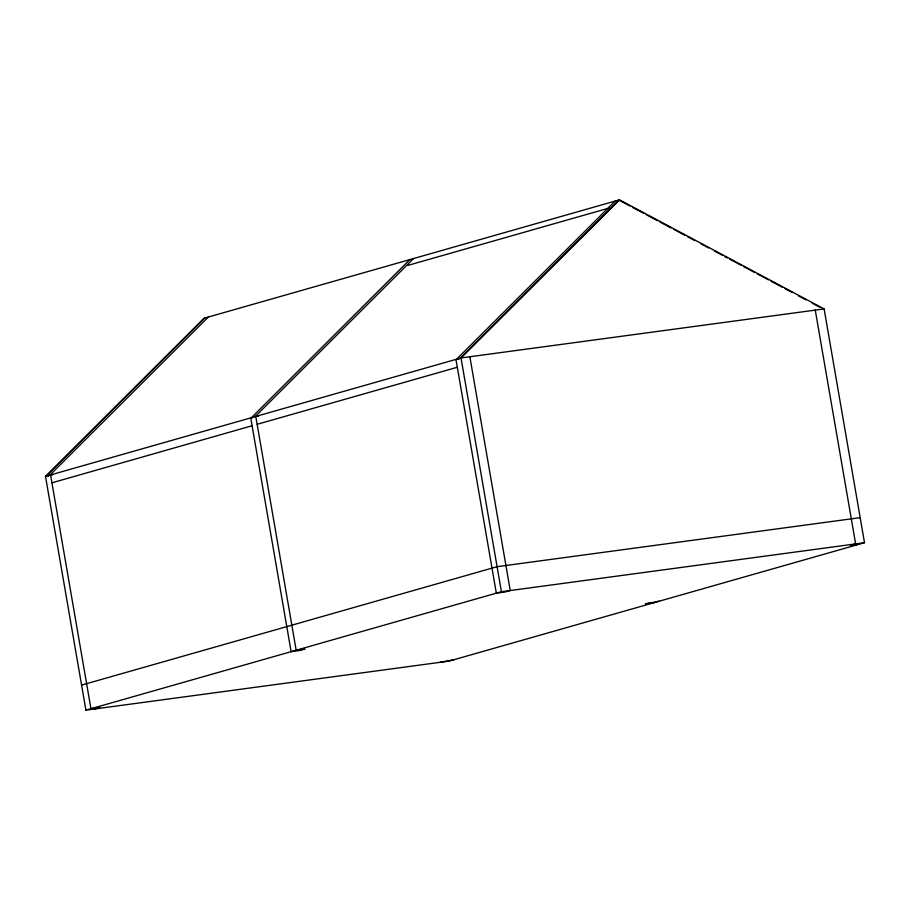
<?xml version="1.0" encoding="UTF-8"?>
<svg xmlns="http://www.w3.org/2000/svg" width="910" height="910" viewBox="0 0 910 910"><rect width="100%" height="100%" fill="white"/><g stroke="black" fill="none" stroke-linecap="round" stroke-linejoin="round"><path stroke-width="1.36" d="M204.659 318.079L46.194 476.18L49.015 475.793M208.333 317.033L49.868 475.134L52.678 474.758M251.422 417.69L409.887 259.589M255.096 416.643L413.549 258.542M615.103 201.087L456.638 359.188L459.459 358.813M460.312 358.142L618.777 200.041L630.004 206.035M864.5 542.701L501.399 591.728L85.881 710.164L448.983 661.126L864.5 542.701L824.119 308.922L619.505 199.836L461.04 357.948L45.5 476.374L85.915 710.153M619.505 199.836L203.988 318.272L45.534 476.374L48.344 475.998M407.953 265.379L609.154 208.037M51.927 482.812L252.081 425.755M257.155 424.31L457.309 367.265M81.581 685.105L497.099 566.68L860.178 517.654M94.742 708.958L99.804 707.514L90.943 708.719L50.573 474.929M440.133 662.321L454.056 659.682M824.119 308.922L461.017 357.948L501.421 591.728M458.481 359.052L455.944 359.393L496.325 593.172L505.186 591.978L510.248 590.533L469.867 356.754M258.315 416.098L255.79 416.439L296.171 650.218L305.032 649.023L299.959 650.468L291.109 651.662L250.728 417.883L253.253 417.542M859.427 544.146L850.577 545.34L855.639 543.896L815.258 310.117M659.272 601.191L645.349 603.831L654.21 602.636M632.495 207.366L643.734 213.35M646.225 214.68L657.452 220.664M659.943 221.994L671.182 227.978M673.673 229.309L684.9 235.292M687.391 236.623L694.887 240.615M701.121 243.937L708.606 247.929M714.851 251.262L722.335 255.244M724.826 256.575L727.317 257.905M729.82 259.236L741.047 265.219M743.538 266.55L754.765 272.545M757.268 273.864L768.495 279.859M770.986 281.19L782.213 287.173M784.716 288.504L792.201 292.497M798.434 295.818L805.919 299.811M812.164 303.132L819.648 307.125"/></g></svg>
